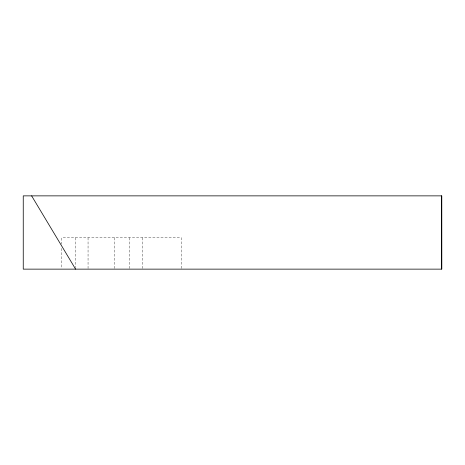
<?xml version="1.0" encoding="UTF-8"?>
<svg xmlns="http://www.w3.org/2000/svg" width="465" height="465" viewBox="0 0 465 465"><rect width="100%" height="100%" fill="white"/><g stroke="black" fill="none" stroke-linecap="round" stroke-linejoin="round"><path stroke-width="0.35" stroke-dasharray="2.33 1.74" d="M181.333 268.427L181.333 237.731L61.775 237.731L61.775 244.16M142.191 237.731L142.191 268.427M129.712 237.731L129.712 268.427M114.721 237.731L114.721 268.427M88.054 237.731L88.054 268.427M75.574 237.731L75.574 267.712M61.775 248.438L61.775 268.427"/><path stroke-width="0.7" d="M441.721 195.864L23.25 195.864L23.25 269.136L441.75 269.136L441.721 195.864L441.715 269.136M31.632 195.864L75.592 269.136"/></g></svg>
